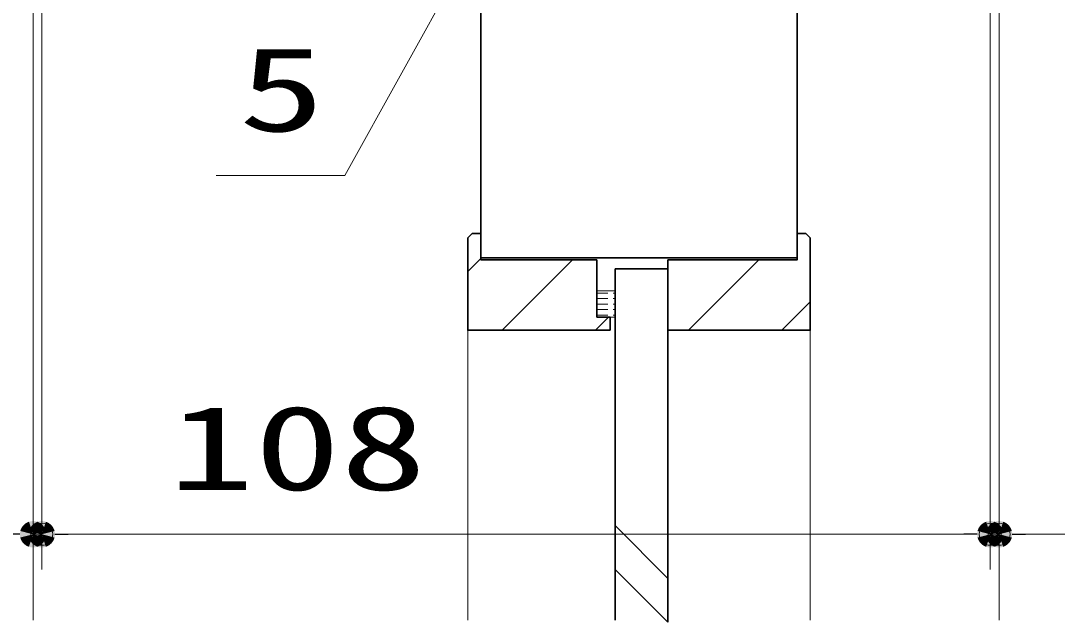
# Model space of a CAD drawing. Units: millimetres, scale not verified. Extents: x -1306 to 1306, y -607 to 607.
# Drawn here: x -91.7 to 26.3, y -305.6 to -237.2 of the extents above; entities that cross this region are included whole.
import ezdxf
from ezdxf.enums import TextEntityAlignment as Align

# ---------------------------------------------------------------- set-up
doc = ezdxf.new("R2010")
doc.units = ezdxf.units.MM
doc.header["$LTSCALE"] = 5
doc.header["$PDMODE"] = 32
doc.header["$PDSIZE"] = 2.5
doc.linetypes.add('USER2', pattern=[0.375, 0.25, -0.125])
for name, color, linetype, lineweight in [('0-B_点線(水)', 6, 'USER2', 9), ('0-D_線(白)', 7, 'Continuous', 30), ('1-0_線(水)', 4, 'Continuous', 9), ('1-1_寸法線', 3, 'Continuous', 13), ('1-2_ハッチング', 6, 'Continuous', 9), ('1-4_DEFPOINTS', 7, 'Continuous', 5), ('1-5_0', 3, 'Continuous', 25)]:
    doc.layers.add(name, color=color, linetype=linetype, lineweight=lineweight)
doc.styles.add('ＭＳ ゴシック', font='')
doc.styles.get('ＭＳ ゴシック').set_extended_font_data('MS Gothic')

# ---------------------------------------------------------------- blocks, each defined once
blk = doc.blocks.new('_DOT')
at = {"layer": '1-5_0'}
blk.add_line((-2.5, 0), (-5, 0), dxfattribs=at)
for points in [[(0, 0), (-1.594, 1.926), (-1.34, 2.111)], [(0, 0), (-1.34, 2.111), (-1.064, 2.262)], [(0, 0), (-1.064, 2.262), (-0.773, 2.378)], [(0, 0), (-0.773, 2.378), (-0.468, 2.456)], [(0, 0), (-0.468, 2.456), (-0.157, 2.495)], [(0, 0), (-0.157, 2.495), (0.157, 2.495)], [(0, 0), (0.157, 2.495), (0.468, 2.456)], [(0, 0), (0.468, 2.456), (0.773, 2.378)], [(0, 0), (0.773, 2.378), (1.064, 2.262)], [(0, 0), (1.064, 2.262), (1.34, 2.111)], [(0, 0), (1.34, 2.111), (1.594, 1.926)], [(0, 0), (-2.5, 0), (-2.48, 0.313)], [(0, 0), (-2.48, -0.313), (-2.5, 0)], [(0, 0), (-2.48, 0.313), (-2.421, 0.622)], [(0, 0), (-2.421, -0.622), (-2.48, -0.313)], [(0, 0), (-2.421, 0.622), (-2.324, 0.92)], [(0, 0), (-2.324, -0.92), (-2.421, -0.622)], [(0, 0), (-2.324, 0.92), (-2.191, 1.204)], [(0, 0), (-2.191, -1.204), (-2.324, -0.92)], [(0, 0), (-2.191, 1.204), (-2.023, 1.469)], [(0, 0), (-2.023, -1.469), (-2.191, -1.204)], [(0, 0), (-2.023, 1.469), (-1.822, 1.711)], [(0, 0), (-1.822, -1.711), (-2.023, -1.469)], [(0, 0), (-1.822, 1.711), (-1.594, 1.926)], [(0, 0), (-1.594, -1.926), (-1.822, -1.711)], [(0, 0), (-1.34, -2.111), (-1.594, -1.926)], [(0, 0), (-1.064, -2.262), (-1.34, -2.111)], [(0, 0), (-0.773, -2.378), (-1.064, -2.262)], [(0, 0), (-0.468, -2.456), (-0.773, -2.378)], [(0, 0), (-0.157, -2.495), (-0.468, -2.456)], [(0, 0), (0.157, -2.495), (-0.157, -2.495)], [(0, 0), (1.594, 1.926), (1.822, 1.711)], [(0, 0), (1.822, 1.711), (2.023, 1.469)], [(0, 0), (2.023, 1.469), (2.191, 1.204)], [(0, 0), (2.191, 1.204), (2.324, 0.92)], [(0, 0), (2.324, 0.92), (2.421, 0.622)], [(0, 0), (2.421, 0.622), (2.48, 0.313)], [(0, 0), (2.48, 0.313), (2.5, 0)], [(0, 0), (0.468, -2.456), (0.157, -2.495)], [(0, 0), (0.773, -2.378), (0.468, -2.456)], [(0, 0), (1.064, -2.262), (0.773, -2.378)], [(0, 0), (1.34, -2.111), (1.064, -2.262)], [(0, 0), (1.594, -1.926), (1.34, -2.111)], [(0, 0), (1.822, -1.711), (1.594, -1.926)], [(0, 0), (2.023, -1.469), (1.822, -1.711)], [(0, 0), (2.191, -1.204), (2.023, -1.469)], [(0, 0), (2.324, -0.92), (2.191, -1.204)], [(0, 0), (2.421, -0.622), (2.324, -0.92)], [(0, 0), (2.48, -0.313), (2.421, -0.622)], [(0, 0), (2.5, 0), (2.48, -0.313)]]:
    blk.add_solid(points, dxfattribs=at)

msp = doc.modelspace()

# ---------------------------------------------------------------- linework, layer by layer
at = {"layer": '0-B_点線(水)'}
for p, q in [((-26.102, -268.17), (-24.002, -268.17)), ((-26.102, -268.795), (-24.002, -268.795)), ((-26.102, -269.42), (-24.002, -269.42)), ((-26.102, -270.045), (-24.002, -270.045)), ((-26.102, -270.67), (-24.002, -270.67))]:
    msp.add_line(p, q, dxfattribs=at)
at = {"layer": '0-D_線(白)'}
for p, q in [((-39.302, -153.401), (-39.302, -264.398)), ((-40.302, -261.398), (-40.802, -261.898)), ((-40.302, -261.398), (-39.302, -261.398)), ((-3.302, -261.398), (-2.302, -261.398)), ((-1.802, -261.898), (-2.302, -261.398)), ((-39.302, -264.148), (-3.302, -264.148)), ((-24.002, -305.399), (-24.002, -265.398)), ((-24.002, -265.398), (-18.002, -265.398)), ((-18.002, -305.645), (-18.002, -265.398)), ((-24.602, -270.898), (-24.602, -272.398))]:
    msp.add_line(p, q, dxfattribs=at)
for points in [[(-39.302, -153.401), (-3.302, -153.401), (-3.302, -264.398)], [(-24.602, -272.398), (-40.802, -272.398), (-40.802, -261.898)], [(-39.302, -261.398), (-39.302, -264.398), (-26.102, -264.398)], [(-3.302, -261.398), (-3.302, -264.398), (-18.002, -264.398)], [(-1.802, -261.898), (-1.802, -272.398), (-18.002, -272.398), (-18.002, -264.398)], [(-24.602, -270.898), (-26.102, -270.898), (-26.102, -264.398)], [(-24.602, -270.898), (-26.102, -270.898), (-26.102, -267.898)]]:
    msp.add_lwpolyline(points, dxfattribs=at)
at = {"layer": '1-0_線(水)'}
for p, q in [((-90.302, -138.401), (-90.302, -305.399)), ((-26.102, -267.898), (-24.002, -267.898)), ((-24.602, -270.898), (-24.002, -270.898)), ((-40.802, -272.398), (-40.802, -305.399)), ((-1.802, -272.398), (-1.802, -305.399)), ((-18.002, -300.645), (-24.002, -294.645)), ((-18.002, -305.645), (-24.002, -299.645))]:
    msp.add_line(p, q, dxfattribs=at)
msp.add_lwpolyline([(18.698, -138.401), (19.698, -138.401), (19.698, -305.399)], dxfattribs=at)
at = {"layer": '1-1_寸法線'}
for p, q in [((-90.302, -157.401), (-90.302, -299.628)), ((-89.302, -157.401), (-89.302, -299.628)), ((-89.302, -157.401), (-89.302, -299.628)), ((18.698, -157.401), (18.698, -299.628)), ((18.698, -157.401), (18.698, -299.628)), ((19.698, -157.401), (19.698, -299.628)), ((-89.302, -295.628), (-90.302, -295.628)), ((-86.302, -295.628), (15.698, -295.628)), ((-86.302, -295.628), (-83.302, -295.628)), ((15.698, -295.628), (12.698, -295.628)), ((18.698, -295.628), (19.698, -295.628)), ((22.698, -295.628), (36.079, -295.628))]:
    msp.add_line(p, q, dxfattribs=at)
msp.add_lwpolyline([(-41.802, -231.384), (-54.789, -254.796), (-69.456, -254.796)], dxfattribs=at)
at = {"layer": '1-2_ハッチング'}
for p, q in [((-40.802, -265.727), (-39.302, -264.227)), ((-36.867, -272.398), (-28.867, -264.398)), ((-15.654, -272.398), (-7.654, -264.398)), ((-5.047, -272.398), (-1.802, -269.153)), ((-26.26, -272.398), (-24.802, -270.94))]:
    msp.add_line(p, q, dxfattribs=at)
at = {"layer": '1-4_DEFPOINTS'}
for p in [(-89.302, -295.628), (18.698, -295.628), (19.698, -295.628)]:
    msp.add_point(p, dxfattribs=at)

# ---------------------------------------------------------------- block references
at = {"layer": '1-1_寸法線', "xscale": 0.6, "yscale": 0.6}
for p in [(-90.302, -295.628), (18.698, -295.628), (18.698, -295.628)]:
    msp.add_blockref('_DOT', p, dxfattribs=at)
at = {"layer": '1-1_寸法線', "xscale": 0.6, "yscale": 0.6, "rotation": 180}
for p in [(-89.302, -295.628), (-89.302, -295.628), (19.698, -295.628)]:
    msp.add_blockref('_DOT', p, dxfattribs=at)

# ---------------------------------------------------------------- texts
at = {"layer": '1-1_寸法線', "style": 'ＭＳ ゴシック', "width": 1.5}
for s, p in [('5', (-66.884, -252.646)), ('108', (-74.893, -293.479))]:
    msp.add_text(s, height=9.604, dxfattribs=at).set_placement(p, align=Align.BOTTOM_LEFT)

doc.saveas('drawing.dxf')
